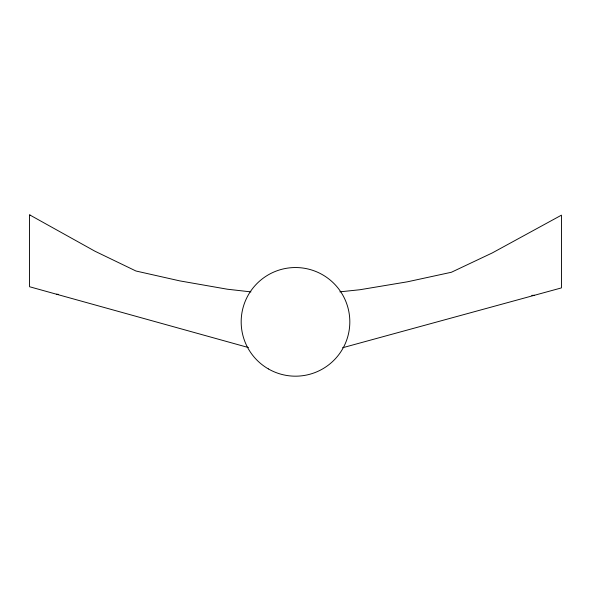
<?xml version="1.0" encoding="UTF-8"?>
<svg xmlns="http://www.w3.org/2000/svg" width="591" height="591" viewBox="0 0 591 591"><rect width="100%" height="100%" fill="white"/><g stroke="black" fill="none" stroke-linecap="round" stroke-linejoin="round"><path stroke-width="0.89" d="M342.581 347.752L561.45 287.898L561.45 215.161L492.281 252.933L451.398 272.259L407.413 281.804L359.845 289.745L339.847 291.843M531.76 295.374L534.463 295.278M29.55 215.161L30.171 215.161M56.537 294.237L58.339 294.311M250.931 291.888L227.306 289.206L179.767 280.88L135.967 271.01L95.011 251.249L29.55 214.821L29.55 286.738L248.419 347.545M268.336 368.902A54.32 54.32 0 0 0 349.82 321.859A54.32 54.32 0 0 0 268.336 274.815A54.32 54.32 0 0 0 268.336 368.902"/></g></svg>
